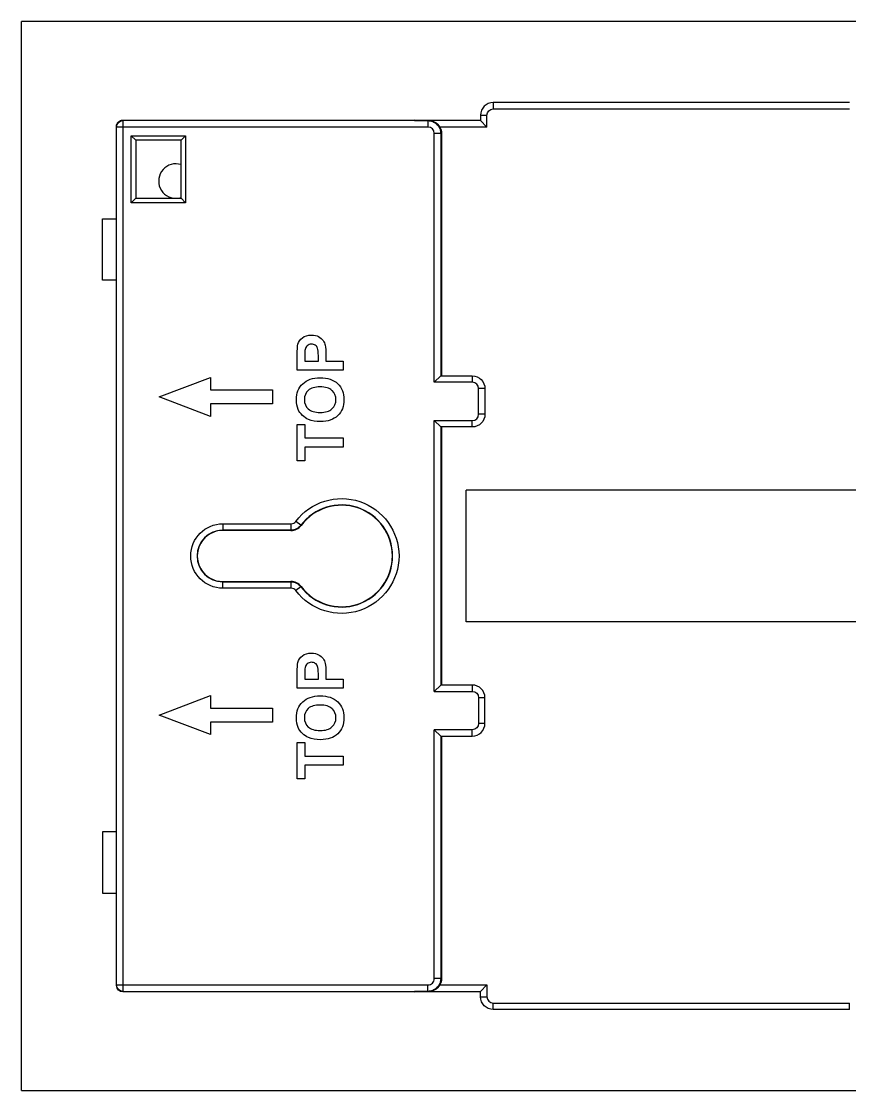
# Model space of a CAD drawing. Header units: inches. Extents: x 0 to 1189, y 0 to 841.
# Drawn here: x 703.6 to 768.5, y 446.8 to 530.5 of the extents above; entities that cross this region are included whole.
import ezdxf

# ---------------------------------------------------------------- set-up
doc = ezdxf.new("R2010")
doc.units = ezdxf.units.IN
doc.header["$MEASUREMENT"] = 0
doc.layers.add('1', color=7, linetype='Continuous', true_color=0xffffff)

# ---------------------------------------------------------------- blocks, each defined once
blk = doc.blocks.new('ASSORTED_DRAFT5')
at = {"color": 43}
blk.add_solid([(358.214, 420.383), (352.214, 418.775), (352.214, 421.99), (358.214, 420.383)], dxfattribs=at)

msp = doc.modelspace()

# ---------------------------------------------------------------- linework, layer by layer
at = {"layer": '1', "color": 251}
for p, q in [((812.6601, 530.5041), (703.6273, 530.5041)), ((703.6273, 446.8041), (703.6273, 530.5041)), ((703.6273, 446.8041), (812.6601, 446.8041))]:
    msp.add_line(p, q, dxfattribs=at)
at = {"layer": '1', "color": 163}
for p, q in [((768.4773, 524.1541), (740.5773, 524.1541)), ((740.5773, 524.1541), (740.5773, 523.6541)), ((739.5773, 523.1541), (739.5773, 522.7335)), ((739.5773, 523.1541), (740.0773, 523.1541)), ((740.0773, 522.2335), (740.0773, 523.1541)), ((740.5773, 523.6541), (768.4773, 523.6541)), ((711.5773, 522.7791), (734.4092, 522.7791)), ((711.5773, 522.7335), (711.5773, 522.2335)), ((734.4092, 522.7335), (711.5773, 522.7335)), ((735.6092, 522.7335), (734.4092, 522.7791)), ((734.4092, 522.7335), (734.4092, 522.7791)), ((734.4092, 522.7335), (735.46, 522.7335)), ((735.46, 522.7335), (735.5309, 522.7335)), ((735.46, 522.7335), (735.46, 522.2335)), ((739.5773, 522.7335), (735.6092, 522.7335)), ((739.5773, 522.7335), (740.0773, 522.2335)), ((711.0773, 522.279), (711.0773, 522.2335)), ((711.0773, 455.0746), (711.0773, 522.2335)), ((711.5773, 522.2335), (711.0773, 522.2335)), ((711.5773, 522.2335), (711.5773, 455.0746)), ((735.46, 522.2335), (711.5773, 522.2335)), ((712.2273, 516.3041), (712.2273, 521.5541)), ((712.2273, 521.5541), (716.4773, 521.5541)), ((712.2273, 521.5541), (712.5773, 521.2041)), ((716.1273, 521.2041), (716.4773, 521.5541)), ((716.4773, 521.5541), (716.4773, 516.3041)), ((736.46, 521.7335), (735.96, 521.7335)), ((735.96, 502.2541), (735.96, 521.7335)), ((740.0773, 522.2335), (736.3933, 522.2335)), ((736.5273, 521.7335), (736.46, 521.7335)), ((736.46, 521.7335), (736.46, 502.754)), ((736.5273, 521.7335), (736.5273, 502.7531)), ((712.5773, 521.2041), (712.5773, 516.6541)), ((716.1273, 521.2041), (712.5773, 521.2041)), ((716.1273, 516.6541), (716.1273, 521.2041)), ((712.2273, 516.3041), (712.5773, 516.6541)), ((712.5773, 516.6541), (716.1273, 516.6541)), ((716.1273, 516.6541), (716.4773, 516.3041)), ((716.4773, 516.3041), (712.2273, 516.3041)), ((709.9773, 515.0541), (711.0773, 515.0541)), ((709.9773, 510.2541), (709.9773, 515.0541)), ((711.0773, 510.2541), (709.9773, 510.2541)), ((725.8176, 504.2783), (725.8176, 503.9186)), ((725.8176, 503.9186), (726.881, 503.9186)), ((727.4753, 503.9186), (728.8218, 503.9186)), ((728.8218, 503.9186), (728.8218, 503.2006)), ((728.8218, 503.2006), (725.2218, 503.2006)), ((714.4211, 501.1041), (718.4273, 502.6395)), ((718.4273, 502.6395), (718.4273, 501.6541)), ((736.46, 502.754), (735.96, 502.2541)), ((738.9273, 502.2541), (735.96, 502.2541)), ((736.4601, 502.7541), (738.9273, 502.7541)), ((738.9273, 502.7541), (738.9273, 502.2541)), ((718.4273, 501.6541), (723.2773, 501.6541)), ((723.2773, 501.6541), (723.2773, 500.5541)), ((739.9273, 501.7541), (739.4273, 501.7541)), ((739.4273, 499.7541), (739.4273, 501.7541)), ((739.9273, 501.7541), (739.9273, 499.7541)), ((718.4273, 499.5686), (714.4211, 501.1041)), ((718.4273, 500.5541), (718.4273, 499.5686)), ((723.2773, 500.5541), (718.4273, 500.5541)), ((739.9273, 499.7541), (739.4273, 499.7541)), ((725.2218, 498.9546), (725.8176, 498.9546)), ((725.2218, 496.1136), (725.2218, 498.9546)), ((725.8176, 498.9546), (725.8176, 497.8938)), ((735.96, 499.2541), (736.46, 498.7541)), ((735.96, 499.2541), (738.9273, 499.2541)), ((735.96, 478.0541), (735.96, 499.2541)), ((738.9273, 498.7541), (738.9273, 499.2541)), ((736.46, 498.7541), (736.46, 478.554)), ((738.9273, 498.7541), (736.4601, 498.7541)), ((736.5273, 498.7536), (736.5273, 478.5545)), ((725.8176, 497.8938), (728.8218, 497.8938)), ((728.8218, 497.8938), (728.8218, 497.1744)), ((725.8176, 497.1744), (725.8176, 496.1136)), ((728.8218, 497.1744), (725.8176, 497.1744)), ((725.8176, 496.1136), (725.2218, 496.1136)), ((738.4607, 483.5041), (738.4607, 493.8041)), ((770.0949, 493.8041), (738.4607, 493.8041)), ((725.5162, 491.0625), (725.1174, 491.364)), ((719.4023, 491.173), (724.7336, 491.173)), ((719.4023, 491.173), (719.4023, 490.6731)), ((719.4023, 490.6548), (719.4023, 490.6731)), ((724.7336, 490.6731), (719.4023, 490.6731)), ((724.7336, 490.6544), (719.4023, 490.6548)), ((724.7336, 491.173), (724.7336, 490.6731)), ((724.7336, 490.6544), (724.7336, 490.6731)), ((725.5311, 491.0512), (725.5162, 491.0625)), ((719.4023, 486.6533), (724.7336, 486.6537)), ((719.4023, 486.6533), (719.4023, 486.6351)), ((719.4023, 486.6351), (724.7336, 486.6351)), ((719.4023, 486.1351), (719.4023, 486.6351)), ((724.7336, 486.6537), (724.7336, 486.6351)), ((724.7336, 486.6351), (724.7336, 486.1351)), ((724.7336, 486.1351), (719.4023, 486.1351)), ((725.5162, 486.2456), (725.1174, 485.9441)), ((725.5311, 486.2569), (725.5162, 486.2456)), ((770.0949, 483.5041), (738.4607, 483.5041)), ((725.8176, 479.3783), (725.8176, 479.0186)), ((725.8176, 479.0186), (726.881, 479.0186)), ((727.4753, 479.0186), (728.8218, 479.0186)), ((728.8218, 479.0186), (728.8218, 478.3006)), ((728.8218, 478.3006), (725.2218, 478.3006)), ((736.46, 478.554), (735.96, 478.0541)), ((735.96, 478.0541), (738.9273, 478.0541)), ((738.9273, 478.5541), (736.4601, 478.5541)), ((738.9273, 478.5541), (738.9273, 478.0541)), ((714.4211, 476.2041), (718.4273, 477.7395)), ((718.4273, 477.7395), (718.4273, 476.7541)), ((739.9273, 477.5541), (739.4273, 477.5541)), ((739.4273, 477.5541), (739.4273, 475.5541)), ((739.9273, 475.5541), (739.9273, 477.5541)), ((718.4273, 476.7541), (723.2773, 476.7541)), ((723.2773, 476.7541), (723.2773, 475.6541)), ((718.4273, 474.6686), (714.4211, 476.2041)), ((723.2773, 475.6541), (718.4273, 475.6541)), ((718.4273, 475.6541), (718.4273, 474.6686)), ((739.9273, 475.5541), (739.4273, 475.5541)), ((738.9273, 475.0541), (735.96, 475.0541)), ((735.96, 455.5746), (735.96, 475.0541)), ((735.96, 475.0541), (736.46, 474.5541)), ((738.9273, 474.5541), (738.9273, 475.0541)), ((725.2218, 471.2136), (725.2218, 474.0546)), ((725.2218, 474.0546), (725.8176, 474.0546)), ((725.8176, 474.0546), (725.8176, 472.9938)), ((736.46, 474.5541), (736.46, 455.5746)), ((736.4601, 474.5541), (738.9273, 474.5541)), ((736.5273, 474.555), (736.5273, 455.5746)), ((725.8176, 472.9938), (728.8218, 472.9938)), ((728.8218, 472.9938), (728.8218, 472.2744)), ((728.8218, 472.2744), (725.8176, 472.2744)), ((725.8176, 472.2744), (725.8176, 471.2136)), ((725.8176, 471.2136), (725.2218, 471.2136)), ((711.0773, 467.0541), (709.9773, 467.0541)), ((709.9773, 467.0541), (709.9773, 462.2541)), ((709.9773, 462.2541), (711.0773, 462.2541)), ((736.46, 455.5746), (735.96, 455.5746)), ((736.46, 455.5746), (736.5273, 455.5746)), ((711.0773, 455.0746), (711.0773, 455.0291)), ((711.0773, 455.0746), (711.5773, 455.0746)), ((711.5773, 455.0746), (735.46, 455.0746)), ((711.5773, 455.0746), (711.5773, 454.5746)), ((711.5773, 454.5746), (734.4092, 454.5746)), ((734.4092, 454.5291), (711.5773, 454.5291)), ((734.4092, 454.5291), (735.6092, 454.5746)), ((734.4092, 454.5291), (734.4092, 454.5746)), ((735.46, 454.5746), (734.4092, 454.5746)), ((735.46, 454.5746), (735.46, 455.0746)), ((735.5309, 454.5746), (735.46, 454.5746)), ((735.6092, 454.5746), (739.5773, 454.5746)), ((736.3933, 455.0746), (740.0773, 455.0746)), ((740.0773, 455.0746), (739.5773, 454.5746)), ((739.5773, 454.1541), (739.5773, 454.5746)), ((740.0773, 455.0746), (740.0773, 454.1541)), ((739.5773, 454.1541), (740.0773, 454.1541)), ((740.5773, 453.1541), (740.5773, 453.6541)), ((740.5773, 453.6541), (768.4773, 453.6541)), ((768.4773, 453.1541), (768.4773, 453.6541)), ((768.4773, 453.1541), (740.5773, 453.1541))]:
    msp.add_line(p, q, dxfattribs=at)
for centre, radius, start, end in [((740.5773, 523.1541), 1, 90, 180), ((715.7273, 518.0041), 1.35, 72.764715, 270), ((715.7273, 518.0041), 1.35, 270, 287.235285), ((726.3473, 504.732), 0.5097, 20.653587, 54.765734), ((738.9273, 501.7541), 0.5, 0, 90), ((727.3396, 500.9272), 0.9173, 357.992858, 48.343579), ((738.9273, 499.7541), 0.5, 270, 0), ((728.7023, 488.6541), 3.994, 217.086114, 142.913883), ((724.7336, 491.6541), 0.4811, 270.000217, 322.913292), ((719.4023, 488.6541), 2.019, 90.000027, 269.999974), ((724.7336, 485.654), 0.4811, 37.08672, 89.999566), ((726.3473, 479.832), 0.5097, 20.653587, 54.765734), ((738.9273, 477.5541), 1, 0, 90), ((727.3396, 476.0272), 0.9173, 357.992858, 48.343579), ((738.9273, 475.5541), 1, 270, 0), ((740.5773, 454.1541), 0.5, 180, 270)]:
    msp.add_arc(centre, radius, start, end, dxfattribs=at)
at = {"layer": '1', "color": 163, "extrusion": (0, 0, -1)}
for centre, radius, start, end in [((-740.5773, 523.1541), 0.5, 360, 90), ((-711.5773, 522.2335), 0.5, 0, 90), ((-738.9273, 501.7541), 1, 90, 180), ((-738.9273, 499.7541), 1, 180, 270), ((-728.7023, 488.6541), 4.4939, 37.086183, 322.913818), ((-719.4023, 488.6541), 2.5189, 270.000026, 89.999979), ((-724.7336, 491.6541), 0.981, 217.086708, 269.999783), ((-724.7336, 485.654), 0.981, 90.000213, 142.91328), ((-738.9273, 477.5541), 0.5, 90, 180), ((-738.9273, 475.5541), 0.5, 180, 270), ((-711.5773, 455.0746), 0.5, 270, 0), ((-740.5773, 454.1541), 1, 270, 0)]:
    msp.add_arc(centre, radius, start, end, dxfattribs=at)
for centre, major_axis, ratio, start_param, end_param in [((711.5773, 522.279), (0, -0.5), 0.9999452, 1.5707963, 3.1415927), ((735.5272, 521.7335), (1.0002, 0), 0.9998477, 5.7595865, 6.2831853), ((735.5272, 455.5746), (-1.0002, 0), 0.9998477, 3.1415927, 3.6651914), ((711.5773, 455.0291), (0, -0.5), 0.9999452, 0, 1.5707963)]:
    msp.add_ellipse(centre, major_axis=major_axis, ratio=ratio, start_param=start_param, end_param=end_param, dxfattribs=at)
at = {"layer": '1', "color": 163}
for centre, major_axis, ratio, start_param, end_param in [((735.5309, 521.7335), (1.0677, 0), 0.9365828, 1.5087611, 1.5707963), ((735.6092, 522.2335), (0, 0.5), 0.2758619, 6.2831853, 6.3709304), ((735.46, 521.7335), (0.5001, 0), 0.9998477, 0, 1.5707963), ((736.4601, 502.2552), (0, 0.4988), 0.0174754, 0, 0.0174736), ((736.4601, 499.2529), (0, 0.4988), 0.0174758, 3.1241187, 3.1415926), ((728.702, 488.6541), (3.975, 0), 1, 3.7889153, 8.7774553), ((719.4022, 488.6541), (2.0007, 0), 1, 1.5707175, 4.7124679), ((724.7337, 491.6541), (0.9997, 0), 1, 4.7123134, 5.6358523), ((724.7337, 485.654), (0.9997, 0), 1, 0.647333, 1.570872), ((736.4601, 478.0552), (0, 0.4988), 0.0174758, 0, 0.017474), ((736.4601, 475.0529), (0, 0.4988), 0.0174758, 3.1241187, 3.1415926), ((735.46, 455.5746), (-0.5001, 0), 0.9998477, 1.5707963, 3.1415927), ((735.5309, 455.5746), (-1.0677, 0), 0.9365829, 1.5707964, 1.6328316), ((735.6092, 455.0746), (0, 0.5), 0.2758622, 3.0538475, 3.1415927)]:
    msp.add_ellipse(centre, major_axis=major_axis, ratio=ratio, start_param=start_param, end_param=end_param, dxfattribs=at)
for points, knots in [([(735.46, 522.7335), (735.5909, 522.7335), (735.7217, 522.7075), (735.9636, 522.6073), (736.0745, 522.5332), (736.2596, 522.3481), (736.3337, 522.2371), (736.4339, 521.9953), (736.46, 521.8644), (736.46, 521.7335)], [0, 0, 0, 0, 0.25, 0.25, 0.5, 0.5, 0.75, 0.75, 1, 1, 1, 1]), ([(736.3933, 522.2335), (736.3701, 522.2737), (736.3448, 522.3112), (736.2902, 522.3819), (736.2608, 522.4152), (736.1678, 522.5076), (736.1018, 522.5574), (735.9623, 522.6393), (735.891, 522.6698), (735.7461, 522.7136), (735.6718, 522.7269), (735.5971, 522.7316)], [0, 0, 0, 0, 0.125, 0.125, 0.25, 0.25, 0.5, 0.5, 0.75, 0.75, 1, 1, 1, 1]), ([(725.2767, 505.2253), (725.3331, 505.429), (725.4528, 505.6018), (725.8174, 505.8803), (726.05, 505.9489), (726.5598, 505.9489), (726.7486, 505.9095), (726.8993, 505.828)], [0, 0, 0, 0, 0.3542258, 0.3542258, 0.7163589, 0.7163589, 1, 1, 1, 1]), ([(726.8993, 505.828), (727.0514, 505.7479), (727.1683, 505.6468), (727.3395, 505.3976), (727.3979, 505.273), (727.4607, 504.9726), (727.4781, 504.7209), (727.474, 504.2343), (727.4753, 504.0764), (727.4753, 503.9186)], [0, 0, 0, 0, 0.2515439, 0.2515439, 0.5011712, 0.5011712, 0.8382087, 0.8382087, 1, 1, 1, 1]), ([(725.2218, 503.2006), (725.2218, 503.5879), (725.2218, 503.9753), (725.2218, 504.8038), (725.2415, 505.0918), (725.2767, 505.2253)], [0, 0, 0, 0, 0.4674907, 0.4674907, 1, 1, 1, 1]), ([(726.6401, 505.1466), (726.5584, 505.2028), (726.4598, 505.2309), (726.2119, 505.2309), (726.1007, 505.1915), (725.9227, 505.0362), (725.8655, 504.9344), (725.8264, 504.725), (725.819, 504.548), (725.8176, 504.2783)], [0, 0, 0, 0, 0.2365811, 0.2365811, 0.5204784, 0.5204784, 0.7971546, 0.7971546, 1, 1, 1, 1]), ([(726.881, 503.9186), (726.881, 504.0539), (726.881, 504.1893), (726.881, 504.6183), (726.8641, 504.815), (726.8246, 504.9119)], [0, 0, 0, 0, 0.3154997, 0.3154997, 1, 1, 1, 1]), ([(725.3021, 500.1222), (725.2091, 500.3442), (725.1612, 500.5985), (725.1573, 501.4078), (725.326, 501.8251), (725.9852, 502.4517), (726.4429, 502.6077), (727.6105, 502.6077), (728.0669, 502.4531), (728.7204, 501.8293), (728.8838, 501.4148), (728.8838, 500.3681), (728.7232, 499.9494), (728.395, 499.6403)], [0, 0, 0, 0, 0.0981009, 0.0981009, 0.2769892, 0.2769892, 0.4574492, 0.4574492, 0.6374744, 0.6374744, 0.8175207, 0.8175207, 1, 1, 1, 1]), ([(727.9472, 501.6101), (727.7401, 501.7984), (727.4288, 501.8897), (726.6007, 501.8897), (726.2936, 501.7998), (725.8888, 501.438), (725.788, 501.1956), (725.7852, 500.895)], [0, 0, 0, 0, 0.3383157, 0.3383157, 0.6697968, 0.6697968, 1, 1, 1, 1]), ([(726.095, 500.1671), (726.3007, 499.9831), (726.6091, 499.8918), (727.4288, 499.8918), (727.7373, 499.9873), (728.1572, 500.3637), (728.2598, 500.6041), (728.2584, 500.895)], [0, 0, 0, 0, 0.3332892, 0.3332892, 0.6642956, 0.6642956, 1, 1, 1, 1]), ([(726.1204, 499.3354), (725.9401, 499.4155), (725.7753, 499.525), (725.4831, 499.8053), (725.3753, 499.9578), (725.3021, 500.1222)], [0, 0, 0, 0, 0.5012522, 0.5012522, 1, 1, 1, 1]), ([(728.395, 499.6403), (728.0711, 499.3297), (727.6204, 499.1738), (726.6795, 499.1738), (726.3711, 499.2286), (726.1204, 499.3354)], [0, 0, 0, 0, 0.6107784, 0.6107784, 1, 1, 1, 1]), ([(725.2767, 480.3253), (725.3331, 480.529), (725.4528, 480.7018), (725.8174, 480.9803), (726.05, 481.0489), (726.5598, 481.0489), (726.7486, 481.0095), (726.8993, 480.928)], [0, 0, 0, 0, 0.3542258, 0.3542258, 0.7163589, 0.7163589, 1, 1, 1, 1]), ([(726.8993, 480.928), (727.0514, 480.8479), (727.1683, 480.7468), (727.3395, 480.4976), (727.3979, 480.373), (727.4607, 480.0726), (727.4781, 479.8209), (727.474, 479.3343), (727.4753, 479.1764), (727.4753, 479.0186)], [0, 0, 0, 0, 0.2515439, 0.2515439, 0.5011712, 0.5011712, 0.8382087, 0.8382087, 1, 1, 1, 1]), ([(725.2218, 478.3006), (725.2218, 478.6879), (725.2218, 479.0753), (725.2218, 479.9038), (725.2415, 480.1918), (725.2767, 480.3253)], [0, 0, 0, 0, 0.4674907, 0.4674907, 1, 1, 1, 1]), ([(726.6401, 480.2466), (726.5584, 480.3028), (726.4598, 480.3309), (726.2119, 480.3309), (726.1007, 480.2915), (725.9227, 480.1362), (725.8655, 480.0344), (725.8264, 479.825), (725.819, 479.648), (725.8176, 479.3783)], [0, 0, 0, 0, 0.2365811, 0.2365811, 0.5204784, 0.5204784, 0.7971546, 0.7971546, 1, 1, 1, 1]), ([(726.881, 479.0186), (726.881, 479.1539), (726.881, 479.2893), (726.881, 479.7183), (726.8641, 479.915), (726.8246, 480.0119)], [0, 0, 0, 0, 0.3154997, 0.3154997, 1, 1, 1, 1]), ([(725.3021, 475.2222), (725.2091, 475.4442), (725.1612, 475.6985), (725.1573, 476.5078), (725.326, 476.9251), (725.9852, 477.5517), (726.4429, 477.7077), (727.6105, 477.7077), (728.0669, 477.5531), (728.7204, 476.9293), (728.8838, 476.5148), (728.8838, 475.4681), (728.7232, 475.0494), (728.395, 474.7403)], [0, 0, 0, 0, 0.0981009, 0.0981009, 0.2769892, 0.2769892, 0.4574492, 0.4574492, 0.6374744, 0.6374744, 0.8175207, 0.8175207, 1, 1, 1, 1]), ([(727.9472, 476.7101), (727.7401, 476.8984), (727.4288, 476.9897), (726.6007, 476.9897), (726.2936, 476.8998), (725.8888, 476.538), (725.788, 476.2956), (725.7852, 475.995)], [0, 0, 0, 0, 0.3383157, 0.3383157, 0.6697968, 0.6697968, 1, 1, 1, 1]), ([(726.095, 475.2671), (726.3007, 475.0831), (726.6091, 474.9918), (727.4288, 474.9918), (727.7373, 475.0873), (728.1572, 475.4637), (728.2598, 475.7041), (728.2584, 475.995)], [0, 0, 0, 0, 0.3332892, 0.3332892, 0.6642956, 0.6642956, 1, 1, 1, 1]), ([(726.1204, 474.4354), (725.9401, 474.5155), (725.7753, 474.625), (725.4831, 474.9053), (725.3753, 475.0578), (725.3021, 475.2222)], [0, 0, 0, 0, 0.5012522, 0.5012522, 1, 1, 1, 1]), ([(728.395, 474.7403), (728.0711, 474.4297), (727.6204, 474.2738), (726.6795, 474.2738), (726.3711, 474.3286), (726.1204, 474.4354)], [0, 0, 0, 0, 0.6107784, 0.6107784, 1, 1, 1, 1]), ([(736.46, 455.5746), (736.46, 455.4437), (736.4339, 455.3129), (736.3337, 455.071), (736.2596, 454.9601), (736.0745, 454.7749), (735.9636, 454.7008), (735.7217, 454.6006), (735.5909, 454.5746), (735.46, 454.5746)], [0, 0, 0, 0, 0.25, 0.25, 0.5, 0.5, 0.75, 0.75, 1, 1, 1, 1]), ([(735.5971, 454.5765), (735.6717, 454.5812), (735.7449, 454.5943), (735.8533, 454.6268), (735.8891, 454.6399), (735.9605, 454.6708), (735.9962, 454.6888), (736.0656, 454.7294), (736.0995, 454.7521), (736.1656, 454.8026), (736.1981, 454.8307), (736.26, 454.892), (736.2892, 454.925), (736.3443, 454.9961), (736.3702, 455.0345), (736.3933, 455.0746)], [0, 0, 0, 0, 0.25, 0.25, 0.375, 0.375, 0.5, 0.5, 0.625, 0.625, 0.75, 0.75, 0.875, 0.875, 1, 1, 1, 1])]:
    msp.add_open_spline(points, degree=3, knots=knots, dxfattribs=at)
for points in [[(725.7852, 500.895), (725.788, 500.5943), (725.8908, 500.3498), (726.095, 500.1671)], [(725.7852, 475.995), (725.788, 475.6943), (725.8908, 475.4498), (726.095, 475.2671)]]:
    msp.add_open_spline(points, degree=3, dxfattribs=at)

# ---------------------------------------------------------------- block references
at = {"layer": '1', "color": 7}
msp.add_blockref('ASSORTED_DRAFT5', (365.1505, 36.3324), dxfattribs=at)

doc.saveas('drawing.dxf')
